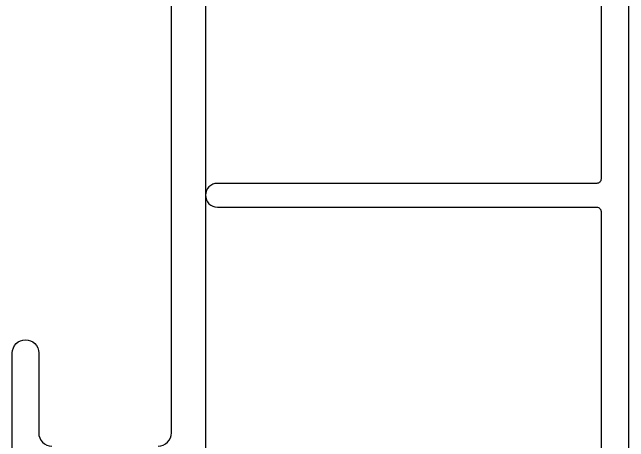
# Model space of a CAD drawing. Extents: x -7 to 79, y -106 to 76.
# Drawn here: x -4.179 to -2.73, y 54.292 to 55.302 of the extents above; entities that cross this region are included whole.
import ezdxf

# ---------------------------------------------------------------- set-up
doc = ezdxf.new("R2010")
doc.units = 0
doc.header["$MEASUREMENT"] = 0
doc.layers.get('0').update_dxf_attribs({"linetype": 'CONTINUOUS'})
doc.layers.add('FRAME', color=1, linetype='CONTINUOUS')

# ---------------------------------------------------------------- blocks, each defined once
blk = doc.blocks.new('3809 BLOCK FRAME')
blk.add_lwpolyline([(-1.674, 0.454), (-4.425, 0.454)])
for points in [[(-3.575, 0), (-3.281, 0, 0.414214), (-3.25, 0.031, 0.414214), (-3.281, 0.062), (-3.469, 0.062, -0.414214), (-3.5, 0.093)], [(-3.5, 0.343, -0.414214), (-3.469, 0.374), (-2.4167, 0.374, -0.5024)]]:
    blk.add_lwpolyline(points, format="xyb")

msp = doc.modelspace()

# ---------------------------------------------------------------- linework, layer by layer
at = {"layer": 'FRAME'}
for points in [[(-2.7298, 53.2917), (-2.7298, 55.9757, 0.414214)], [(-2.7948, 55.8407), (-2.7948, 54.9097, -0.414214), (-2.8048, 54.8997), (-3.6968, 54.8997, 1), (-3.6968, 54.8437), (-2.8048, 54.8437, -0.414214), (-2.7948, 54.8337), (-2.7948, 53.3417, -0.414214)]]:
    msp.add_lwpolyline(points, format="xyb", dxfattribs=at)

# ---------------------------------------------------------------- block references
at = {"layer": 'FRAME', "xscale": -1, "rotation": 270}
msp.add_blockref('3809 BLOCK FRAME', (-4.1788, 57.7817), dxfattribs=at)

doc.saveas('drawing.dxf')
